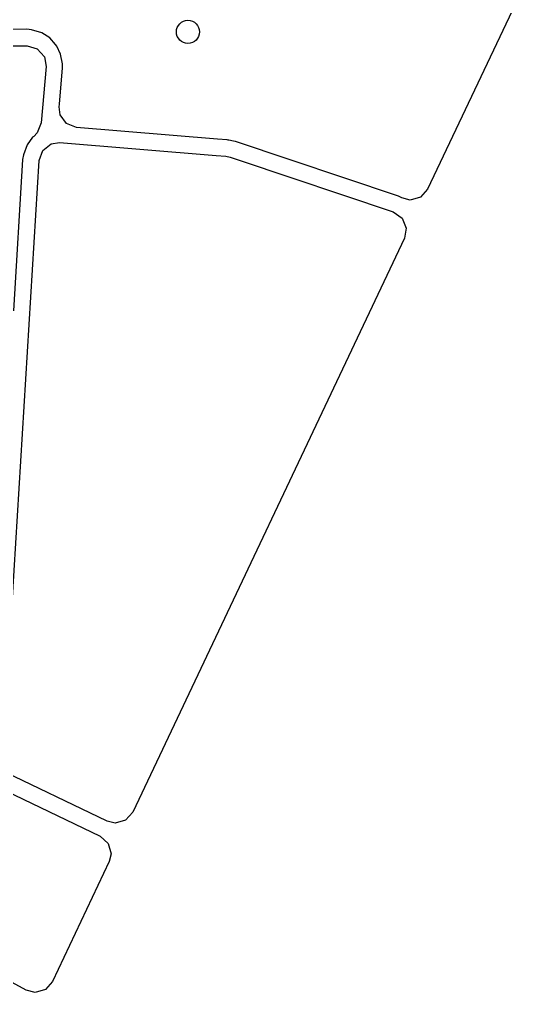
# Model space of a CAD drawing. Extents: x -27.9 to 25.2, y -6.7 to 48.3.
# Drawn here: x 21.63 to 24.95, y 1.21 to 7.53 of the extents above; entities that cross this region are included whole.
import ezdxf

# ---------------------------------------------------------------- set-up
doc = ezdxf.new("R2010")
doc.units = 0
doc.layers.add('BLACK', color=7, linetype='CONTINUOUS')

msp = doc.modelspace()

# ---------------------------------------------------------------- linework, layer by layer
at = {"layer": 'BLACK', "linetype": 'CONTINUOUS'}
for p, q in [((24.950063, 7.842698), (24.281419, 6.429302)), ((21.677985, 7.467991), (21.130989, 7.465527)), ((21.677986, 7.467991), (21.677985, 7.467991)), ((21.693532, 7.465827), (21.677986, 7.467991)), ((21.708184, 7.463787), (21.693532, 7.465827)), ((21.775309, 7.444404), (21.708184, 7.463787)), ((21.826221, 7.412007), (21.775309, 7.444404)), ((21.826222, 7.412006), (21.826221, 7.412007)), ((21.826223, 7.412005), (21.826222, 7.412006)), ((21.863088, 7.369845), (21.826223, 7.412005)), ((19.759961, 7.352249), (21.678472, 7.360891)), ((21.678472, 7.360891), (21.745597, 7.341508)), ((21.745597, 7.341508), (21.791589, 7.288911)), ((21.872213, 7.35941), (21.863088, 7.369845)), ((21.897089, 7.307356), (21.872213, 7.35941)), ((21.791589, 7.288911), (21.802562, 7.22615)), ((21.908062, 7.244595), (21.897089, 7.307356)), ((21.802562, 7.22615), (21.770642, 6.85908)), ((21.888738, 6.980892), (21.909259, 7.216872)), ((21.909259, 7.216872), (21.908062, 7.244595)), ((21.887262, 6.963919), (21.888738, 6.980892)), ((21.894171, 6.911051), (21.887262, 6.963919)), ((21.935459, 6.854686), (21.894171, 6.911051)), ((21.770642, 6.85908), (21.745223, 6.793998)), ((22.000666, 6.82959), (21.935459, 6.854686)), ((21.722499, 6.771373), (21.715264, 6.765833)), ((21.745223, 6.793998), (21.722499, 6.771373)), ((22.916397, 6.75453), (22.000666, 6.82959)), ((21.679625, 6.717134), (21.655919, 6.651403)), ((21.679626, 6.717135), (21.679625, 6.717134)), ((21.71526, 6.765829), (21.679626, 6.717135)), ((21.715264, 6.765833), (21.71526, 6.765829)), ((21.780373, 6.680796), (21.835848, 6.723273)), ((21.835848, 6.723273), (21.890569, 6.731155)), ((21.890569, 6.731155), (22.907648, 6.647788)), ((22.916401, 6.754531), (22.916397, 6.75453)), ((22.978027, 6.749479), (22.916401, 6.754531)), ((22.986365, 6.748284), (22.978027, 6.749479)), ((22.990873, 6.747638), (22.986365, 6.748284)), ((23.020224, 6.741599), (22.990873, 6.747638)), ((23.020233, 6.741597), (23.020224, 6.741599)), ((23.020244, 6.741594), (23.020233, 6.741597)), ((23.032731, 6.738225), (23.020244, 6.741594)), ((23.032739, 6.738223), (23.032731, 6.738225)), ((23.03274, 6.738222), (23.032739, 6.738223)), ((23.033395, 6.738002), (23.03274, 6.738222)), ((24.092016, 6.382436), (23.033395, 6.738002)), ((21.655919, 6.651403), (21.649766, 6.621562)), ((21.756669, 6.615072), (21.780373, 6.680796)), ((22.907648, 6.647788), (22.969289, 6.642735)), ((22.969289, 6.642735), (22.99864, 6.636696)), ((21.584332, 3.771502), (21.756669, 6.615072)), ((21.649765, 6.62155), (21.590102, 5.637125)), ((21.649766, 6.621562), (21.649765, 6.62155)), ((22.99864, 6.636696), (23.063027, 6.61507)), ((23.063027, 6.61507), (24.057917, 6.280909)), ((24.281419, 6.429302), (24.234956, 6.377119)), ((24.092019, 6.382434), (24.092016, 6.382436)), ((24.113522, 6.371597), (24.092019, 6.382434)), ((24.167658, 6.35834), (24.113522, 6.371597)), ((24.234956, 6.377119), (24.167658, 6.35834)), ((24.057917, 6.280909), (24.115197, 6.240905)), ((24.115197, 6.240905), (24.141758, 6.176281)), ((24.141758, 6.176281), (24.130523, 6.110337)), ((24.130523, 6.110337), (22.365109, 2.378568)), ((22.199397, 2.319788), (21.471177, 2.669036)), ((21.424864, 2.572467), (22.153084, 2.223219)), ((22.365109, 2.378568), (22.318646, 2.326385)), ((22.251348, 2.307606), (22.199397, 2.319788)), ((22.318646, 2.326385), (22.251348, 2.307606)), ((22.153084, 2.223219), (22.153094, 2.223216)), ((22.153094, 2.223216), (22.154784, 2.222405)), ((22.154784, 2.222405), (22.206719, 2.175666)), ((22.206719, 2.175666), (22.225141, 2.108269)), ((22.225141, 2.108269), (22.213253, 2.057571)), ((22.213253, 2.057571), (21.844316, 1.277706)), ((21.673014, 1.221784), (21.031976, 1.570174)), ((21.844316, 1.277706), (21.797853, 1.225523)), ((21.730555, 1.206744), (21.673014, 1.221784)), ((21.797853, 1.225523), (21.730555, 1.206744))]:
    msp.add_line(p, q, dxfattribs=at)
at = {"layer": 'BLACK'}
msp.add_circle((22.724332, 7.451502), 0.075, dxfattribs=at)

doc.saveas('drawing.dxf')
